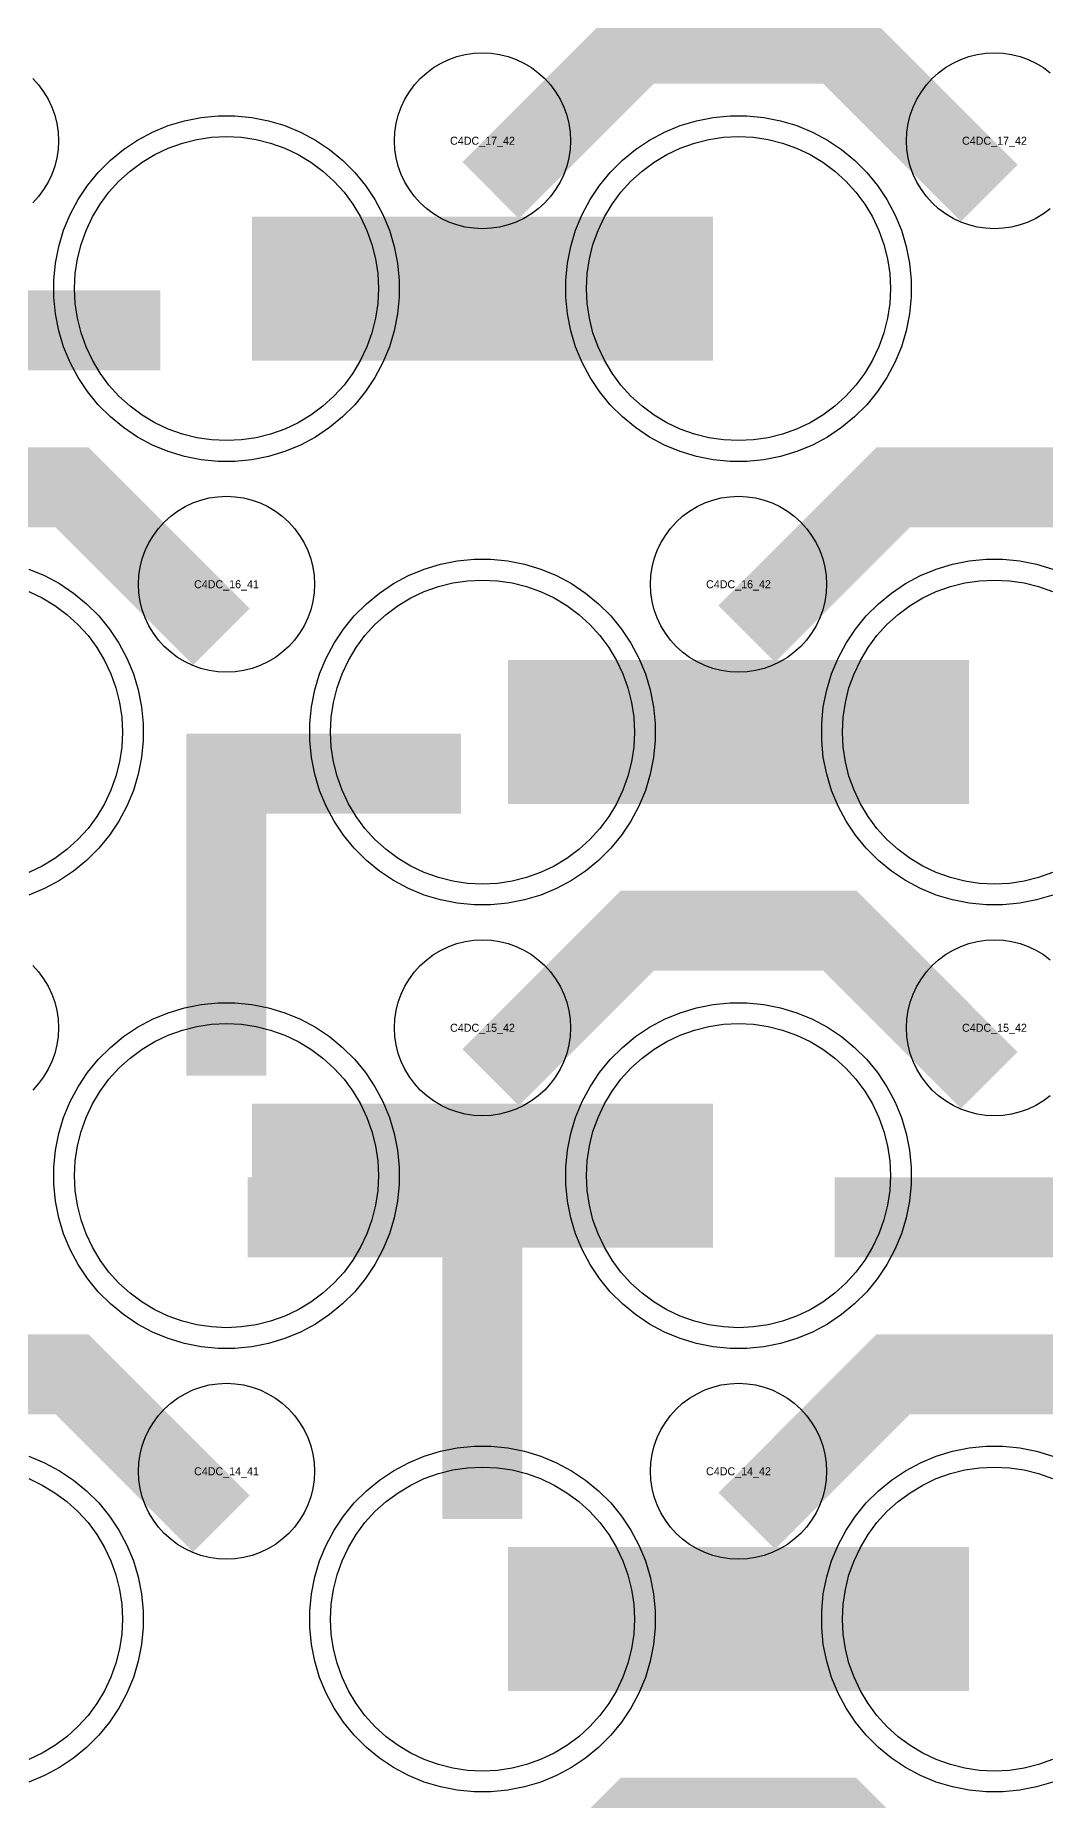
# Model space of a CAD drawing. Extents: x -11880 to 11880, y -14992 to 14992.
# Drawn here: x 1300 to 1616, y -12956 to -12405 of the extents above; entities that cross this region are included whole.
import ezdxf
from ezdxf.enums import TextEntityAlignment as Align

# ---------------------------------------------------------------- set-up
doc = ezdxf.new("R2010")
doc.units = 0
doc.header["$MEASUREMENT"] = 0
for name, color, linetype in [('GDS_775_DT_237', 138, 'CONTINUOUS'), ('RDL1_FS', 34, 'CONTINUOUS'), ('RDL_BS', 160, 'CONTINUOUS')]:
    doc.layers.add(name, color=color, linetype=linetype)

msp = doc.modelspace()

# ---------------------------------------------------------------- linework, layer by layer
at = {"layer": 'RDL1_FS'}
for points in [[(1360, -12531.484), (1355.343, -12531.255), (1350.732, -12530.571), (1346.209, -12529.439), (1341.819, -12527.867), (1337.605, -12525.875), (1333.605, -12523.477), (1329.86, -12520.699), (1326.406, -12517.569), (1323.276, -12514.115), (1320.498, -12510.37), (1318.1, -12506.37), (1316.108, -12502.156), (1314.536, -12497.766), (1313.404, -12493.243), (1312.72, -12488.632), (1312.491, -12483.975), (1312.72, -12479.318), (1313.404, -12474.707), (1314.536, -12470.184), (1316.108, -12465.794), (1318.1, -12461.58), (1320.498, -12457.58), (1323.276, -12453.835), (1326.406, -12450.381), (1329.86, -12447.251), (1333.605, -12444.473), (1337.605, -12442.075), (1341.819, -12440.083), (1346.209, -12438.511), (1350.732, -12437.379), (1355.343, -12436.695), (1360, -12436.466), (1364.657, -12436.695), (1369.268, -12437.379), (1373.791, -12438.511), (1378.181, -12440.083), (1382.395, -12442.075), (1386.395, -12444.473), (1390.14, -12447.251), (1393.594, -12450.381), (1396.724, -12453.835), (1399.502, -12457.58), (1401.9, -12461.58), (1403.892, -12465.794), (1405.464, -12470.184), (1406.596, -12474.707), (1407.28, -12479.318), (1407.509, -12483.975), (1407.28, -12488.632), (1406.596, -12493.243), (1405.464, -12497.766), (1403.892, -12502.156), (1401.9, -12506.37), (1399.502, -12510.37), (1396.724, -12514.115), (1393.594, -12517.569), (1390.14, -12520.699), (1386.395, -12523.477), (1382.395, -12525.875), (1378.181, -12527.867), (1373.791, -12529.439), (1369.268, -12530.571), (1364.657, -12531.255)], [(1520, -12531.484), (1515.343, -12531.255), (1510.732, -12530.571), (1506.209, -12529.439), (1501.819, -12527.867), (1497.605, -12525.875), (1493.605, -12523.477), (1489.86, -12520.699), (1486.406, -12517.569), (1483.276, -12514.115), (1480.498, -12510.37), (1478.1, -12506.37), (1476.108, -12502.156), (1474.536, -12497.766), (1473.404, -12493.243), (1472.72, -12488.632), (1472.491, -12483.975), (1472.72, -12479.318), (1473.404, -12474.707), (1474.536, -12470.184), (1476.108, -12465.794), (1478.1, -12461.58), (1480.498, -12457.58), (1483.276, -12453.835), (1486.406, -12450.381), (1489.86, -12447.251), (1493.605, -12444.473), (1497.605, -12442.075), (1501.819, -12440.083), (1506.209, -12438.511), (1510.732, -12437.379), (1515.343, -12436.695), (1520, -12436.466), (1524.657, -12436.695), (1529.268, -12437.379), (1533.791, -12438.511), (1538.181, -12440.083), (1542.395, -12442.075), (1546.395, -12444.473), (1550.14, -12447.251), (1553.594, -12450.381), (1556.724, -12453.835), (1559.502, -12457.58), (1561.9, -12461.58), (1563.892, -12465.794), (1565.464, -12470.184), (1566.596, -12474.707), (1567.28, -12479.318), (1567.509, -12483.975), (1567.28, -12488.632), (1566.596, -12493.243), (1565.464, -12497.766), (1563.892, -12502.156), (1561.9, -12506.37), (1559.502, -12510.37), (1556.724, -12514.115), (1553.594, -12517.569), (1550.14, -12520.699), (1546.395, -12523.477), (1542.395, -12525.875), (1538.181, -12527.867), (1533.791, -12529.439), (1529.268, -12530.571), (1524.657, -12531.255)]]:
    msp.add_lwpolyline(points, close=True, dxfattribs=at)
for points in [[(1368.002, -12483.975, 45, 45, 0), (1440.002, -12483.975, 45, 45, 0)], [(1440.002, -12483.975, 45, 45, 0), (1512.002, -12483.975, 45, 45, 0)]]:
    msp.add_lwpolyline(points, format="xyseb", dxfattribs=at)
for points in [[(1298.181, -12578.648), (1302.395, -12580.64), (1306.395, -12583.038), (1310.14, -12585.816), (1313.594, -12588.946), (1316.724, -12592.4), (1319.502, -12596.145), (1321.9, -12600.145), (1323.892, -12604.359), (1325.464, -12608.749), (1326.596, -12613.272), (1327.28, -12617.883), (1327.509, -12622.54), (1327.28, -12627.197), (1326.596, -12631.808), (1325.464, -12636.331), (1323.892, -12640.721), (1321.9, -12644.935), (1319.502, -12648.935), (1316.724, -12652.68), (1313.594, -12656.134), (1310.14, -12659.264), (1306.395, -12662.042), (1302.395, -12664.44), (1298.181, -12666.432)], [(1298.181, -12855.773), (1302.395, -12857.765), (1306.395, -12860.163), (1310.14, -12862.941), (1313.594, -12866.071), (1316.724, -12869.525), (1319.502, -12873.27), (1321.9, -12877.27), (1323.892, -12881.484), (1325.464, -12885.874), (1326.596, -12890.397), (1327.28, -12895.008), (1327.509, -12899.665), (1327.28, -12904.322), (1326.596, -12908.933), (1325.464, -12913.456), (1323.892, -12917.846), (1321.9, -12922.06), (1319.502, -12926.06), (1316.724, -12929.805), (1313.594, -12933.259), (1310.14, -12936.389), (1306.395, -12939.167), (1302.395, -12941.565), (1298.181, -12943.557)]]:
    msp.add_lwpolyline(points, dxfattribs=at)
at = {"layer": 'RDL1_FS', "color": 241, "true_color": 0xf7abae}
for points in [[(1440, -12670.049), (1435.343, -12669.82), (1430.732, -12669.136), (1426.209, -12668.004), (1421.819, -12666.432), (1417.605, -12664.44), (1413.605, -12662.042), (1409.86, -12659.264), (1406.406, -12656.134), (1403.276, -12652.68), (1400.498, -12648.935), (1398.1, -12644.935), (1396.108, -12640.721), (1394.536, -12636.331), (1393.404, -12631.808), (1392.72, -12627.197), (1392.491, -12622.54), (1392.72, -12617.883), (1393.404, -12613.272), (1394.536, -12608.749), (1396.108, -12604.359), (1398.1, -12600.145), (1400.498, -12596.145), (1403.276, -12592.4), (1406.406, -12588.946), (1409.86, -12585.816), (1413.605, -12583.038), (1417.605, -12580.64), (1421.819, -12578.648), (1426.209, -12577.076), (1430.732, -12575.944), (1435.343, -12575.26), (1440, -12575.031), (1444.657, -12575.26), (1449.268, -12575.944), (1453.791, -12577.076), (1458.181, -12578.648), (1462.395, -12580.64), (1466.395, -12583.038), (1470.14, -12585.816), (1473.594, -12588.946), (1476.724, -12592.4), (1479.502, -12596.145), (1481.9, -12600.145), (1483.892, -12604.359), (1485.464, -12608.749), (1486.596, -12613.272), (1487.28, -12617.883), (1487.509, -12622.54), (1487.28, -12627.197), (1486.596, -12631.808), (1485.464, -12636.331), (1483.892, -12640.721), (1481.9, -12644.935), (1479.502, -12648.935), (1476.724, -12652.68), (1473.594, -12656.134), (1470.14, -12659.264), (1466.395, -12662.042), (1462.395, -12664.44), (1458.181, -12666.432), (1453.791, -12668.004), (1449.268, -12669.136), (1444.657, -12669.82)], [(1360, -12808.614), (1355.343, -12808.385), (1350.732, -12807.701), (1346.209, -12806.569), (1341.819, -12804.997), (1337.605, -12803.005), (1333.605, -12800.607), (1329.86, -12797.829), (1326.406, -12794.699), (1323.276, -12791.245), (1320.498, -12787.5), (1318.1, -12783.5), (1316.108, -12779.286), (1314.536, -12774.896), (1313.404, -12770.373), (1312.72, -12765.762), (1312.491, -12761.105), (1312.72, -12756.448), (1313.404, -12751.837), (1314.536, -12747.314), (1316.108, -12742.924), (1318.1, -12738.71), (1320.498, -12734.71), (1323.276, -12730.965), (1326.406, -12727.511), (1329.86, -12724.381), (1333.605, -12721.603), (1337.605, -12719.205), (1341.819, -12717.213), (1346.209, -12715.641), (1350.732, -12714.509), (1355.343, -12713.825), (1360, -12713.596), (1364.657, -12713.825), (1369.268, -12714.509), (1373.791, -12715.641), (1378.181, -12717.213), (1382.395, -12719.205), (1386.395, -12721.603), (1390.14, -12724.381), (1393.594, -12727.511), (1396.724, -12730.965), (1399.502, -12734.71), (1401.9, -12738.71), (1403.892, -12742.924), (1405.464, -12747.314), (1406.596, -12751.837), (1407.28, -12756.448), (1407.509, -12761.105), (1407.28, -12765.762), (1406.596, -12770.373), (1405.464, -12774.896), (1403.892, -12779.286), (1401.9, -12783.5), (1399.502, -12787.5), (1396.724, -12791.245), (1393.594, -12794.699), (1390.14, -12797.829), (1386.395, -12800.607), (1382.395, -12803.005), (1378.181, -12804.997), (1373.791, -12806.569), (1369.268, -12807.701), (1364.657, -12808.385)], [(1520, -12808.614), (1515.343, -12808.385), (1510.732, -12807.701), (1506.209, -12806.569), (1501.819, -12804.997), (1497.605, -12803.005), (1493.605, -12800.607), (1489.86, -12797.829), (1486.406, -12794.699), (1483.276, -12791.245), (1480.498, -12787.5), (1478.1, -12783.5), (1476.108, -12779.286), (1474.536, -12774.896), (1473.404, -12770.373), (1472.72, -12765.762), (1472.491, -12761.105), (1472.72, -12756.448), (1473.404, -12751.837), (1474.536, -12747.314), (1476.108, -12742.924), (1478.1, -12738.71), (1480.498, -12734.71), (1483.276, -12730.965), (1486.406, -12727.511), (1489.86, -12724.381), (1493.605, -12721.603), (1497.605, -12719.205), (1501.819, -12717.213), (1506.209, -12715.641), (1510.732, -12714.509), (1515.343, -12713.825), (1520, -12713.596), (1524.657, -12713.825), (1529.268, -12714.509), (1533.791, -12715.641), (1538.181, -12717.213), (1542.395, -12719.205), (1546.395, -12721.603), (1550.14, -12724.381), (1553.594, -12727.511), (1556.724, -12730.965), (1559.502, -12734.71), (1561.9, -12738.71), (1563.892, -12742.924), (1565.464, -12747.314), (1566.596, -12751.837), (1567.28, -12756.448), (1567.509, -12761.105), (1567.28, -12765.762), (1566.596, -12770.373), (1565.464, -12774.896), (1563.892, -12779.286), (1561.9, -12783.5), (1559.502, -12787.5), (1556.724, -12791.245), (1553.594, -12794.699), (1550.14, -12797.829), (1546.395, -12800.607), (1542.395, -12803.005), (1538.181, -12804.997), (1533.791, -12806.569), (1529.268, -12807.701), (1524.657, -12808.385)], [(1440, -12947.174), (1435.343, -12946.945), (1430.732, -12946.261), (1426.209, -12945.129), (1421.819, -12943.557), (1417.605, -12941.565), (1413.605, -12939.167), (1409.86, -12936.389), (1406.406, -12933.259), (1403.276, -12929.805), (1400.498, -12926.06), (1398.1, -12922.06), (1396.108, -12917.846), (1394.536, -12913.456), (1393.404, -12908.933), (1392.72, -12904.322), (1392.491, -12899.665), (1392.72, -12895.008), (1393.404, -12890.397), (1394.536, -12885.874), (1396.108, -12881.484), (1398.1, -12877.27), (1400.498, -12873.27), (1403.276, -12869.525), (1406.406, -12866.071), (1409.86, -12862.941), (1413.605, -12860.163), (1417.605, -12857.765), (1421.819, -12855.773), (1426.209, -12854.201), (1430.732, -12853.069), (1435.343, -12852.385), (1440, -12852.156), (1444.657, -12852.385), (1449.268, -12853.069), (1453.791, -12854.201), (1458.181, -12855.773), (1462.395, -12857.765), (1466.395, -12860.163), (1470.14, -12862.941), (1473.594, -12866.071), (1476.724, -12869.525), (1479.502, -12873.27), (1481.9, -12877.27), (1483.892, -12881.484), (1485.464, -12885.874), (1486.596, -12890.397), (1487.28, -12895.008), (1487.509, -12899.665), (1487.28, -12904.322), (1486.596, -12908.933), (1485.464, -12913.456), (1483.892, -12917.846), (1481.9, -12922.06), (1479.502, -12926.06), (1476.724, -12929.805), (1473.594, -12933.259), (1470.14, -12936.389), (1466.395, -12939.167), (1462.395, -12941.565), (1458.181, -12943.557), (1453.791, -12945.129), (1449.268, -12946.261), (1444.657, -12946.945)]]:
    msp.add_lwpolyline(points, close=True, dxfattribs=at)
for points in [[(1618.181, -12666.432), (1613.791, -12668.004), (1609.268, -12669.136), (1604.657, -12669.82), (1600, -12670.049), (1595.343, -12669.82), (1590.732, -12669.136), (1586.209, -12668.004), (1581.819, -12666.432), (1577.605, -12664.44), (1573.605, -12662.042), (1569.86, -12659.264), (1566.406, -12656.134), (1563.276, -12652.68), (1560.498, -12648.935), (1558.1, -12644.935), (1556.108, -12640.721), (1554.536, -12636.331), (1553.404, -12631.808), (1552.72, -12627.197), (1552.491, -12622.54), (1552.72, -12617.883), (1553.404, -12613.272), (1554.536, -12608.749), (1556.108, -12604.359), (1558.1, -12600.145), (1560.498, -12596.145), (1563.276, -12592.4), (1566.406, -12588.946), (1569.86, -12585.816), (1573.605, -12583.038), (1577.605, -12580.64), (1581.819, -12578.648), (1586.209, -12577.076), (1590.732, -12575.944), (1595.343, -12575.26), (1600, -12575.031), (1604.657, -12575.26), (1609.268, -12575.944), (1613.791, -12577.076), (1618.181, -12578.648)], [(1618.181, -12943.557), (1613.791, -12945.129), (1609.268, -12946.261), (1604.657, -12946.945), (1600, -12947.174), (1595.343, -12946.945), (1590.732, -12946.261), (1586.209, -12945.129), (1581.819, -12943.557), (1577.605, -12941.565), (1573.605, -12939.167), (1569.86, -12936.389), (1566.406, -12933.259), (1563.276, -12929.805), (1560.498, -12926.06), (1558.1, -12922.06), (1556.108, -12917.846), (1554.536, -12913.456), (1553.404, -12908.933), (1552.72, -12904.322), (1552.491, -12899.665), (1552.72, -12895.008), (1553.404, -12890.397), (1554.536, -12885.874), (1556.108, -12881.484), (1558.1, -12877.27), (1560.498, -12873.27), (1563.276, -12869.525), (1566.406, -12866.071), (1569.86, -12862.941), (1573.605, -12860.163), (1577.605, -12857.765), (1581.819, -12855.773), (1586.209, -12854.201), (1590.732, -12853.069), (1595.343, -12852.385), (1600, -12852.156), (1604.657, -12852.385), (1609.268, -12853.069), (1613.791, -12854.201), (1618.181, -12855.773)]]:
    msp.add_lwpolyline(points, dxfattribs=at)
for points in [[(1448.002, -12622.54, 45, 45, 0), (1520.002, -12622.54, 45, 45, 0)], [(1520.002, -12622.54, 45, 45, 0), (1592.002, -12622.54, 45, 45, 0)], [(1368.002, -12761.105, 45, 45, 0), (1440.002, -12761.105, 45, 45, 0)], [(1440.002, -12761.105, 45, 45, 0), (1512.002, -12761.105, 45, 45, 0)], [(1448.002, -12899.665, 45, 45, 0), (1520.002, -12899.665, 45, 45, 0)], [(1520.002, -12899.665, 45, 45, 0), (1592.002, -12899.665, 45, 45, 0)]]:
    msp.add_lwpolyline(points, format="xyseb", dxfattribs=at)
at = {"layer": 'RDL_BS'}
for points in [[(1442.562, -12453.289, 25, 25, 0), (1488.377, -12407.474, 25, 25, 0), (1521.93, -12407.474, 25, 25, 0)], [(1598.401, -12454.188, 25, 25, 0), (1551.687, -12407.474, 25, 25, 0), (1521.929, -12407.474, 25, 25, 0)], [(1230.016, -12496.988, 25, 25, 0), (1339.281, -12496.988, 25, 25, 0)], [(1358.401, -12592.753, 25, 25, 0), (1311.687, -12546.039, 25, 25, 0), (1281.929, -12546.039, 25, 25, 0)], [(1522.562, -12591.854, 25, 25, 0), (1568.377, -12546.039, 25, 25, 0), (1601.93, -12546.039, 25, 25, 0)], [(1678.401, -12592.753, 25, 25, 0), (1631.687, -12546.039, 25, 25, 0), (1601.929, -12546.039, 25, 25, 0)], [(1360, -12653.522, 25, 25, 0), (1360, -12699.142, 25, 25, 0)], [(1442.562, -12730.419, 25, 25, 0), (1488.377, -12684.604, 25, 25, 0), (1521.93, -12684.604, 25, 25, 0)], [(1598.401, -12731.318, 25, 25, 0), (1551.687, -12684.604, 25, 25, 0), (1521.929, -12684.604, 25, 25, 0)], [(1440, -12792.087, 25, 25, 0), (1440, -12837.707, 25, 25, 0)], [(1358.401, -12869.878, 25, 25, 0), (1311.687, -12823.164, 25, 25, 0), (1281.929, -12823.164, 25, 25, 0)], [(1522.562, -12868.979, 25, 25, 0), (1568.377, -12823.164, 25, 25, 0), (1601.93, -12823.164, 25, 25, 0)], [(1678.401, -12869.878, 25, 25, 0), (1631.687, -12823.164, 25, 25, 0), (1601.929, -12823.164, 25, 25, 0)], [(1442.562, -13007.544, 25, 25, 0), (1488.377, -12961.729, 25, 25, 0), (1521.93, -12961.729, 25, 25, 0)], [(1598.401, -13008.443, 25, 25, 0), (1551.687, -12961.729, 25, 25, 0), (1521.929, -12961.729, 25, 25, 0)]]:
    msp.add_lwpolyline(points, format="xyseb", dxfattribs=at)
for points in [[(1440, -12465.281), (1437.307, -12465.149), (1434.635, -12464.753), (1432.016, -12464.096), (1429.481, -12463.189), (1427.044, -12462.037), (1424.72, -12460.644), (1422.557, -12459.041), (1420.558, -12457.229), (1418.746, -12455.23), (1417.143, -12453.067), (1415.75, -12450.743), (1414.598, -12448.306), (1413.691, -12445.771), (1413.034, -12443.152), (1412.638, -12440.48), (1412.506, -12437.787), (1412.638, -12435.094), (1413.034, -12432.422), (1413.691, -12429.803), (1414.598, -12427.268), (1415.75, -12424.831), (1417.143, -12422.507), (1418.746, -12420.344), (1420.558, -12418.345), (1422.557, -12416.533), (1424.72, -12414.93), (1427.044, -12413.537), (1429.481, -12412.385), (1432.016, -12411.478), (1434.635, -12410.821), (1437.307, -12410.425), (1440, -12410.293), (1442.693, -12410.425), (1445.365, -12410.821), (1447.984, -12411.478), (1450.519, -12412.385), (1452.956, -12413.537), (1455.28, -12414.93), (1457.443, -12416.533), (1459.442, -12418.345), (1461.254, -12420.344), (1462.857, -12422.507), (1464.25, -12424.831), (1465.402, -12427.268), (1466.309, -12429.803), (1466.966, -12432.422), (1467.362, -12435.094), (1467.494, -12437.787), (1467.362, -12440.48), (1466.966, -12443.152), (1466.309, -12445.771), (1465.402, -12448.306), (1464.25, -12450.743), (1462.857, -12453.067), (1461.254, -12455.23), (1459.442, -12457.229), (1457.443, -12459.041), (1455.28, -12460.644), (1452.956, -12462.037), (1450.519, -12463.189), (1447.984, -12464.096), (1445.365, -12464.753), (1442.693, -12465.149)], [(1357.356, -12537.975), (1352.062, -12537.458), (1346.835, -12536.412), (1341.795, -12534.881), (1336.885, -12532.85), (1332.223, -12530.358), (1327.809, -12527.411), (1323.708, -12524.049), (1319.926, -12520.267), (1316.564, -12516.166), (1313.617, -12511.752), (1311.125, -12507.09), (1309.094, -12502.18), (1307.563, -12497.14), (1306.517, -12491.913), (1306, -12486.619), (1306, -12481.331), (1306.517, -12476.037), (1307.563, -12470.81), (1309.094, -12465.77), (1311.125, -12460.86), (1313.617, -12456.198), (1316.564, -12451.784), (1319.926, -12447.683), (1323.708, -12443.901), (1327.809, -12440.539), (1332.223, -12437.592), (1336.885, -12435.1), (1341.795, -12433.069), (1346.835, -12431.538), (1352.062, -12430.492), (1357.356, -12429.975), (1362.644, -12429.975), (1367.938, -12430.492), (1373.165, -12431.538), (1378.205, -12433.069), (1383.115, -12435.1), (1387.777, -12437.592), (1392.191, -12440.539), (1396.292, -12443.901), (1400.074, -12447.683), (1403.436, -12451.784), (1406.383, -12456.198), (1408.875, -12460.86), (1410.906, -12465.77), (1412.437, -12470.81), (1413.483, -12476.037), (1414, -12481.331), (1414, -12486.619), (1413.483, -12491.913), (1412.437, -12497.14), (1410.906, -12502.18), (1408.875, -12507.09), (1406.383, -12511.752), (1403.436, -12516.166), (1400.074, -12520.267), (1396.292, -12524.049), (1392.191, -12527.411), (1387.777, -12530.358), (1383.115, -12532.85), (1378.205, -12534.881), (1373.165, -12536.412), (1367.938, -12537.458), (1362.644, -12537.975)], [(1517.356, -12537.975), (1512.062, -12537.458), (1506.835, -12536.412), (1501.795, -12534.881), (1496.885, -12532.85), (1492.223, -12530.358), (1487.809, -12527.411), (1483.708, -12524.049), (1479.926, -12520.267), (1476.564, -12516.166), (1473.617, -12511.752), (1471.125, -12507.09), (1469.094, -12502.18), (1467.563, -12497.14), (1466.517, -12491.913), (1466, -12486.619), (1466, -12481.331), (1466.517, -12476.037), (1467.563, -12470.81), (1469.094, -12465.77), (1471.125, -12460.86), (1473.617, -12456.198), (1476.564, -12451.784), (1479.926, -12447.683), (1483.708, -12443.901), (1487.809, -12440.539), (1492.223, -12437.592), (1496.885, -12435.1), (1501.795, -12433.069), (1506.835, -12431.538), (1512.062, -12430.492), (1517.356, -12429.975), (1522.644, -12429.975), (1527.938, -12430.492), (1533.165, -12431.538), (1538.205, -12433.069), (1543.115, -12435.1), (1547.777, -12437.592), (1552.191, -12440.539), (1556.292, -12443.901), (1560.074, -12447.683), (1563.436, -12451.784), (1566.383, -12456.198), (1568.875, -12460.86), (1570.906, -12465.77), (1572.437, -12470.81), (1573.483, -12476.037), (1574, -12481.331), (1574, -12486.619), (1573.483, -12491.913), (1572.437, -12497.14), (1570.906, -12502.18), (1568.875, -12507.09), (1566.383, -12511.752), (1563.436, -12516.166), (1560.074, -12520.267), (1556.292, -12524.049), (1552.191, -12527.411), (1547.777, -12530.358), (1543.115, -12532.85), (1538.205, -12534.881), (1533.165, -12536.412), (1527.938, -12537.458), (1522.644, -12537.975)], [(1360, -12603.846), (1357.307, -12603.714), (1354.635, -12603.318), (1352.016, -12602.661), (1349.481, -12601.754), (1347.044, -12600.602), (1344.72, -12599.209), (1342.557, -12597.606), (1340.558, -12595.794), (1338.746, -12593.795), (1337.143, -12591.632), (1335.75, -12589.308), (1334.598, -12586.871), (1333.691, -12584.336), (1333.034, -12581.717), (1332.638, -12579.045), (1332.506, -12576.352), (1332.638, -12573.659), (1333.034, -12570.987), (1333.691, -12568.368), (1334.598, -12565.833), (1335.75, -12563.396), (1337.143, -12561.072), (1338.746, -12558.909), (1340.558, -12556.91), (1342.557, -12555.098), (1344.72, -12553.495), (1347.044, -12552.102), (1349.481, -12550.95), (1352.016, -12550.043), (1354.635, -12549.386), (1357.307, -12548.99), (1360, -12548.858), (1362.693, -12548.99), (1365.365, -12549.386), (1367.984, -12550.043), (1370.519, -12550.95), (1372.956, -12552.102), (1375.28, -12553.495), (1377.443, -12555.098), (1379.442, -12556.91), (1381.254, -12558.909), (1382.857, -12561.072), (1384.25, -12563.396), (1385.402, -12565.833), (1386.309, -12568.368), (1386.966, -12570.987), (1387.362, -12573.659), (1387.494, -12576.352), (1387.362, -12579.045), (1386.966, -12581.717), (1386.309, -12584.336), (1385.402, -12586.871), (1384.25, -12589.308), (1382.857, -12591.632), (1381.254, -12593.795), (1379.442, -12595.794), (1377.443, -12597.606), (1375.28, -12599.209), (1372.956, -12600.602), (1370.519, -12601.754), (1367.984, -12602.661), (1365.365, -12603.318), (1362.693, -12603.714)], [(1520, -12603.846), (1517.307, -12603.714), (1514.635, -12603.318), (1512.016, -12602.661), (1509.481, -12601.754), (1507.044, -12600.602), (1504.72, -12599.209), (1502.557, -12597.606), (1500.558, -12595.794), (1498.746, -12593.795), (1497.143, -12591.632), (1495.75, -12589.308), (1494.598, -12586.871), (1493.691, -12584.336), (1493.034, -12581.717), (1492.638, -12579.045), (1492.506, -12576.352), (1492.638, -12573.659), (1493.034, -12570.987), (1493.691, -12568.368), (1494.598, -12565.833), (1495.75, -12563.396), (1497.143, -12561.072), (1498.746, -12558.909), (1500.558, -12556.91), (1502.557, -12555.098), (1504.72, -12553.495), (1507.044, -12552.102), (1509.481, -12550.95), (1512.016, -12550.043), (1514.635, -12549.386), (1517.307, -12548.99), (1520, -12548.858), (1522.693, -12548.99), (1525.365, -12549.386), (1527.984, -12550.043), (1530.519, -12550.95), (1532.956, -12552.102), (1535.28, -12553.495), (1537.443, -12555.098), (1539.442, -12556.91), (1541.254, -12558.909), (1542.857, -12561.072), (1544.25, -12563.396), (1545.402, -12565.833), (1546.309, -12568.368), (1546.966, -12570.987), (1547.362, -12573.659), (1547.494, -12576.352), (1547.362, -12579.045), (1546.966, -12581.717), (1546.309, -12584.336), (1545.402, -12586.871), (1544.25, -12589.308), (1542.857, -12591.632), (1541.254, -12593.795), (1539.442, -12595.794), (1537.443, -12597.606), (1535.28, -12599.209), (1532.956, -12600.602), (1530.519, -12601.754), (1527.984, -12602.661), (1525.365, -12603.318), (1522.693, -12603.714)], [(1440, -12742.411), (1437.307, -12742.279), (1434.635, -12741.883), (1432.016, -12741.226), (1429.481, -12740.319), (1427.044, -12739.167), (1424.72, -12737.774), (1422.557, -12736.171), (1420.558, -12734.359), (1418.746, -12732.36), (1417.143, -12730.197), (1415.75, -12727.873), (1414.598, -12725.436), (1413.691, -12722.901), (1413.034, -12720.282), (1412.638, -12717.61), (1412.506, -12714.917), (1412.638, -12712.224), (1413.034, -12709.552), (1413.691, -12706.933), (1414.598, -12704.398), (1415.75, -12701.961), (1417.143, -12699.637), (1418.746, -12697.474), (1420.558, -12695.475), (1422.557, -12693.663), (1424.72, -12692.06), (1427.044, -12690.667), (1429.481, -12689.515), (1432.016, -12688.608), (1434.635, -12687.951), (1437.307, -12687.555), (1440, -12687.423), (1442.693, -12687.555), (1445.365, -12687.951), (1447.984, -12688.608), (1450.519, -12689.515), (1452.956, -12690.667), (1455.28, -12692.06), (1457.443, -12693.663), (1459.442, -12695.475), (1461.254, -12697.474), (1462.857, -12699.637), (1464.25, -12701.961), (1465.402, -12704.398), (1466.309, -12706.933), (1466.966, -12709.552), (1467.362, -12712.224), (1467.494, -12714.917), (1467.362, -12717.61), (1466.966, -12720.282), (1466.309, -12722.901), (1465.402, -12725.436), (1464.25, -12727.873), (1462.857, -12730.197), (1461.254, -12732.36), (1459.442, -12734.359), (1457.443, -12736.171), (1455.28, -12737.774), (1452.956, -12739.167), (1450.519, -12740.319), (1447.984, -12741.226), (1445.365, -12741.883), (1442.693, -12742.279)], [(1360, -12880.971), (1357.307, -12880.839), (1354.635, -12880.443), (1352.016, -12879.786), (1349.481, -12878.879), (1347.044, -12877.727), (1344.72, -12876.334), (1342.557, -12874.731), (1340.558, -12872.919), (1338.746, -12870.92), (1337.143, -12868.757), (1335.75, -12866.433), (1334.598, -12863.996), (1333.691, -12861.461), (1333.034, -12858.842), (1332.638, -12856.17), (1332.506, -12853.477), (1332.638, -12850.784), (1333.034, -12848.112), (1333.691, -12845.493), (1334.598, -12842.958), (1335.75, -12840.521), (1337.143, -12838.197), (1338.746, -12836.034), (1340.558, -12834.035), (1342.557, -12832.223), (1344.72, -12830.62), (1347.044, -12829.227), (1349.481, -12828.075), (1352.016, -12827.168), (1354.635, -12826.511), (1357.307, -12826.115), (1360, -12825.983), (1362.693, -12826.115), (1365.365, -12826.511), (1367.984, -12827.168), (1370.519, -12828.075), (1372.956, -12829.227), (1375.28, -12830.62), (1377.443, -12832.223), (1379.442, -12834.035), (1381.254, -12836.034), (1382.857, -12838.197), (1384.25, -12840.521), (1385.402, -12842.958), (1386.309, -12845.493), (1386.966, -12848.112), (1387.362, -12850.784), (1387.494, -12853.477), (1387.362, -12856.17), (1386.966, -12858.842), (1386.309, -12861.461), (1385.402, -12863.996), (1384.25, -12866.433), (1382.857, -12868.757), (1381.254, -12870.92), (1379.442, -12872.919), (1377.443, -12874.731), (1375.28, -12876.334), (1372.956, -12877.727), (1370.519, -12878.879), (1367.984, -12879.786), (1365.365, -12880.443), (1362.693, -12880.839)], [(1520, -12880.971), (1517.307, -12880.839), (1514.635, -12880.443), (1512.016, -12879.786), (1509.481, -12878.879), (1507.044, -12877.727), (1504.72, -12876.334), (1502.557, -12874.731), (1500.558, -12872.919), (1498.746, -12870.92), (1497.143, -12868.757), (1495.75, -12866.433), (1494.598, -12863.996), (1493.691, -12861.461), (1493.034, -12858.842), (1492.638, -12856.17), (1492.506, -12853.477), (1492.638, -12850.784), (1493.034, -12848.112), (1493.691, -12845.493), (1494.598, -12842.958), (1495.75, -12840.521), (1497.143, -12838.197), (1498.746, -12836.034), (1500.558, -12834.035), (1502.557, -12832.223), (1504.72, -12830.62), (1507.044, -12829.227), (1509.481, -12828.075), (1512.016, -12827.168), (1514.635, -12826.511), (1517.307, -12826.115), (1520, -12825.983), (1522.693, -12826.115), (1525.365, -12826.511), (1527.984, -12827.168), (1530.519, -12828.075), (1532.956, -12829.227), (1535.28, -12830.62), (1537.443, -12832.223), (1539.442, -12834.035), (1541.254, -12836.034), (1542.857, -12838.197), (1544.25, -12840.521), (1545.402, -12842.958), (1546.309, -12845.493), (1546.966, -12848.112), (1547.362, -12850.784), (1547.494, -12853.477), (1547.362, -12856.17), (1546.966, -12858.842), (1546.309, -12861.461), (1545.402, -12863.996), (1544.25, -12866.433), (1542.857, -12868.757), (1541.254, -12870.92), (1539.442, -12872.919), (1537.443, -12874.731), (1535.28, -12876.334), (1532.956, -12877.727), (1530.519, -12878.879), (1527.984, -12879.786), (1525.365, -12880.443), (1522.693, -12880.839)]]:
    msp.add_lwpolyline(points, close=True, dxfattribs=at)
for points in [[(1617.443, -12459.041), (1615.28, -12460.644), (1612.956, -12462.037), (1610.519, -12463.189), (1607.984, -12464.096), (1605.365, -12464.753), (1602.693, -12465.149), (1600, -12465.281), (1597.307, -12465.149), (1594.635, -12464.753), (1592.016, -12464.096), (1589.481, -12463.189), (1587.044, -12462.037), (1584.72, -12460.644), (1582.557, -12459.041), (1580.558, -12457.229), (1578.746, -12455.23), (1577.143, -12453.067), (1575.75, -12450.743), (1574.598, -12448.306), (1573.691, -12445.771), (1573.034, -12443.152), (1572.638, -12440.48), (1572.506, -12437.787), (1572.638, -12435.094), (1573.034, -12432.422), (1573.691, -12429.803), (1574.598, -12427.268), (1575.75, -12424.831), (1577.143, -12422.507), (1578.746, -12420.344), (1580.558, -12418.345), (1582.557, -12416.533), (1584.72, -12414.93), (1587.044, -12413.537), (1589.481, -12412.385), (1592.016, -12411.478), (1594.635, -12410.821), (1597.307, -12410.425), (1600, -12410.293), (1602.693, -12410.425), (1605.365, -12410.821), (1607.984, -12411.478), (1610.519, -12412.385), (1612.956, -12413.537), (1615.28, -12414.93), (1617.443, -12416.533)], [(1299.442, -12418.345), (1301.254, -12420.344), (1302.857, -12422.507), (1304.25, -12424.831), (1305.402, -12427.268), (1306.309, -12429.803), (1306.966, -12432.422), (1307.362, -12435.094), (1307.494, -12437.787), (1307.362, -12440.48), (1306.966, -12443.152), (1306.309, -12445.771), (1305.402, -12448.306), (1304.25, -12450.743), (1302.857, -12453.067), (1301.254, -12455.23), (1299.442, -12457.229)], [(1298.205, -12571.634), (1303.115, -12573.665), (1307.777, -12576.157), (1312.191, -12579.104), (1316.292, -12582.466), (1320.074, -12586.248), (1323.436, -12590.349), (1326.383, -12594.763), (1328.875, -12599.425), (1330.906, -12604.335), (1332.437, -12609.375), (1333.483, -12614.602), (1334, -12619.896), (1334, -12625.184), (1333.483, -12630.478), (1332.437, -12635.705), (1330.906, -12640.745), (1328.875, -12645.655), (1326.383, -12650.317), (1323.436, -12654.731), (1320.074, -12658.832), (1316.292, -12662.614), (1312.191, -12665.976), (1307.777, -12668.923), (1303.115, -12671.415), (1298.205, -12673.446)], [(1617.443, -12736.171), (1615.28, -12737.774), (1612.956, -12739.167), (1610.519, -12740.319), (1607.984, -12741.226), (1605.365, -12741.883), (1602.693, -12742.279), (1600, -12742.411), (1597.307, -12742.279), (1594.635, -12741.883), (1592.016, -12741.226), (1589.481, -12740.319), (1587.044, -12739.167), (1584.72, -12737.774), (1582.557, -12736.171), (1580.558, -12734.359), (1578.746, -12732.36), (1577.143, -12730.197), (1575.75, -12727.873), (1574.598, -12725.436), (1573.691, -12722.901), (1573.034, -12720.282), (1572.638, -12717.61), (1572.506, -12714.917), (1572.638, -12712.224), (1573.034, -12709.552), (1573.691, -12706.933), (1574.598, -12704.398), (1575.75, -12701.961), (1577.143, -12699.637), (1578.746, -12697.474), (1580.558, -12695.475), (1582.557, -12693.663), (1584.72, -12692.06), (1587.044, -12690.667), (1589.481, -12689.515), (1592.016, -12688.608), (1594.635, -12687.951), (1597.307, -12687.555), (1600, -12687.423), (1602.693, -12687.555), (1605.365, -12687.951), (1607.984, -12688.608), (1610.519, -12689.515), (1612.956, -12690.667), (1615.28, -12692.06), (1617.443, -12693.663)], [(1299.442, -12695.475), (1301.254, -12697.474), (1302.857, -12699.637), (1304.25, -12701.961), (1305.402, -12704.398), (1306.309, -12706.933), (1306.966, -12709.552), (1307.362, -12712.224), (1307.494, -12714.917), (1307.362, -12717.61), (1306.966, -12720.282), (1306.309, -12722.901), (1305.402, -12725.436), (1304.25, -12727.873), (1302.857, -12730.197), (1301.254, -12732.36), (1299.442, -12734.359)], [(1298.205, -12848.759), (1303.115, -12850.79), (1307.777, -12853.282), (1312.191, -12856.229), (1316.292, -12859.591), (1320.074, -12863.373), (1323.436, -12867.474), (1326.383, -12871.888), (1328.875, -12876.55), (1330.906, -12881.46), (1332.437, -12886.5), (1333.483, -12891.727), (1334, -12897.021), (1334, -12902.309), (1333.483, -12907.603), (1332.437, -12912.83), (1330.906, -12917.87), (1328.875, -12922.78), (1326.383, -12927.442), (1323.436, -12931.856), (1320.074, -12935.957), (1316.292, -12939.739), (1312.191, -12943.101), (1307.777, -12946.048), (1303.115, -12948.54), (1298.205, -12950.571)]]:
    msp.add_lwpolyline(points, dxfattribs=at)
at = {"layer": 'RDL_BS', "color": 241, "true_color": 0xf7abae}
for points in [[(1437.356, -12676.54), (1432.062, -12676.023), (1426.835, -12674.977), (1421.795, -12673.446), (1416.885, -12671.415), (1412.223, -12668.923), (1407.809, -12665.976), (1403.708, -12662.614), (1399.926, -12658.832), (1396.564, -12654.731), (1393.617, -12650.317), (1391.125, -12645.655), (1389.094, -12640.745), (1387.563, -12635.705), (1386.517, -12630.478), (1386, -12625.184), (1386, -12619.896), (1386.517, -12614.602), (1387.563, -12609.375), (1389.094, -12604.335), (1391.125, -12599.425), (1393.617, -12594.763), (1396.564, -12590.349), (1399.926, -12586.248), (1403.708, -12582.466), (1407.809, -12579.104), (1412.223, -12576.157), (1416.885, -12573.665), (1421.795, -12571.634), (1426.835, -12570.103), (1432.062, -12569.057), (1437.356, -12568.54), (1442.644, -12568.54), (1447.938, -12569.057), (1453.165, -12570.103), (1458.205, -12571.634), (1463.115, -12573.665), (1467.777, -12576.157), (1472.191, -12579.104), (1476.292, -12582.466), (1480.074, -12586.248), (1483.436, -12590.349), (1486.383, -12594.763), (1488.875, -12599.425), (1490.906, -12604.335), (1492.437, -12609.375), (1493.483, -12614.602), (1494, -12619.896), (1494, -12625.184), (1493.483, -12630.478), (1492.437, -12635.705), (1490.906, -12640.745), (1488.875, -12645.655), (1486.383, -12650.317), (1483.436, -12654.731), (1480.074, -12658.832), (1476.292, -12662.614), (1472.191, -12665.976), (1467.777, -12668.923), (1463.115, -12671.415), (1458.205, -12673.446), (1453.165, -12674.977), (1447.938, -12676.023), (1442.644, -12676.54)], [(1357.356, -12815.105), (1352.062, -12814.588), (1346.835, -12813.542), (1341.795, -12812.011), (1336.885, -12809.98), (1332.223, -12807.488), (1327.809, -12804.541), (1323.708, -12801.179), (1319.926, -12797.397), (1316.564, -12793.296), (1313.617, -12788.882), (1311.125, -12784.22), (1309.094, -12779.31), (1307.563, -12774.27), (1306.517, -12769.043), (1306, -12763.749), (1306, -12758.461), (1306.517, -12753.167), (1307.563, -12747.94), (1309.094, -12742.9), (1311.125, -12737.99), (1313.617, -12733.328), (1316.564, -12728.914), (1319.926, -12724.813), (1323.708, -12721.031), (1327.809, -12717.669), (1332.223, -12714.722), (1336.885, -12712.23), (1341.795, -12710.199), (1346.835, -12708.668), (1352.062, -12707.622), (1357.356, -12707.105), (1362.644, -12707.105), (1367.938, -12707.622), (1373.165, -12708.668), (1378.205, -12710.199), (1383.115, -12712.23), (1387.777, -12714.722), (1392.191, -12717.669), (1396.292, -12721.031), (1400.074, -12724.813), (1403.436, -12728.914), (1406.383, -12733.328), (1408.875, -12737.99), (1410.906, -12742.9), (1412.437, -12747.94), (1413.483, -12753.167), (1414, -12758.461), (1414, -12763.749), (1413.483, -12769.043), (1412.437, -12774.27), (1410.906, -12779.31), (1408.875, -12784.22), (1406.383, -12788.882), (1403.436, -12793.296), (1400.074, -12797.397), (1396.292, -12801.179), (1392.191, -12804.541), (1387.777, -12807.488), (1383.115, -12809.98), (1378.205, -12812.011), (1373.165, -12813.542), (1367.938, -12814.588), (1362.644, -12815.105)], [(1517.356, -12815.105), (1512.062, -12814.588), (1506.835, -12813.542), (1501.795, -12812.011), (1496.885, -12809.98), (1492.223, -12807.488), (1487.809, -12804.541), (1483.708, -12801.179), (1479.926, -12797.397), (1476.564, -12793.296), (1473.617, -12788.882), (1471.125, -12784.22), (1469.094, -12779.31), (1467.563, -12774.27), (1466.517, -12769.043), (1466, -12763.749), (1466, -12758.461), (1466.517, -12753.167), (1467.563, -12747.94), (1469.094, -12742.9), (1471.125, -12737.99), (1473.617, -12733.328), (1476.564, -12728.914), (1479.926, -12724.813), (1483.708, -12721.031), (1487.809, -12717.669), (1492.223, -12714.722), (1496.885, -12712.23), (1501.795, -12710.199), (1506.835, -12708.668), (1512.062, -12707.622), (1517.356, -12707.105), (1522.644, -12707.105), (1527.938, -12707.622), (1533.165, -12708.668), (1538.205, -12710.199), (1543.115, -12712.23), (1547.777, -12714.722), (1552.191, -12717.669), (1556.292, -12721.031), (1560.074, -12724.813), (1563.436, -12728.914), (1566.383, -12733.328), (1568.875, -12737.99), (1570.906, -12742.9), (1572.437, -12747.94), (1573.483, -12753.167), (1574, -12758.461), (1574, -12763.749), (1573.483, -12769.043), (1572.437, -12774.27), (1570.906, -12779.31), (1568.875, -12784.22), (1566.383, -12788.882), (1563.436, -12793.296), (1560.074, -12797.397), (1556.292, -12801.179), (1552.191, -12804.541), (1547.777, -12807.488), (1543.115, -12809.98), (1538.205, -12812.011), (1533.165, -12813.542), (1527.938, -12814.588), (1522.644, -12815.105)], [(1437.356, -12953.665), (1432.062, -12953.148), (1426.835, -12952.102), (1421.795, -12950.571), (1416.885, -12948.54), (1412.223, -12946.048), (1407.809, -12943.101), (1403.708, -12939.739), (1399.926, -12935.957), (1396.564, -12931.856), (1393.617, -12927.442), (1391.125, -12922.78), (1389.094, -12917.87), (1387.563, -12912.83), (1386.517, -12907.603), (1386, -12902.309), (1386, -12897.021), (1386.517, -12891.727), (1387.563, -12886.5), (1389.094, -12881.46), (1391.125, -12876.55), (1393.617, -12871.888), (1396.564, -12867.474), (1399.926, -12863.373), (1403.708, -12859.591), (1407.809, -12856.229), (1412.223, -12853.282), (1416.885, -12850.79), (1421.795, -12848.759), (1426.835, -12847.228), (1432.062, -12846.182), (1437.356, -12845.665), (1442.644, -12845.665), (1447.938, -12846.182), (1453.165, -12847.228), (1458.205, -12848.759), (1463.115, -12850.79), (1467.777, -12853.282), (1472.191, -12856.229), (1476.292, -12859.591), (1480.074, -12863.373), (1483.436, -12867.474), (1486.383, -12871.888), (1488.875, -12876.55), (1490.906, -12881.46), (1492.437, -12886.5), (1493.483, -12891.727), (1494, -12897.021), (1494, -12902.309), (1493.483, -12907.603), (1492.437, -12912.83), (1490.906, -12917.87), (1488.875, -12922.78), (1486.383, -12927.442), (1483.436, -12931.856), (1480.074, -12935.957), (1476.292, -12939.739), (1472.191, -12943.101), (1467.777, -12946.048), (1463.115, -12948.54), (1458.205, -12950.571), (1453.165, -12952.102), (1447.938, -12953.148), (1442.644, -12953.665)]]:
    msp.add_lwpolyline(points, close=True, dxfattribs=at)
for points in [[(1618.205, -12673.446), (1613.165, -12674.977), (1607.938, -12676.023), (1602.644, -12676.54), (1597.356, -12676.54), (1592.062, -12676.023), (1586.835, -12674.977), (1581.795, -12673.446), (1576.885, -12671.415), (1572.223, -12668.923), (1567.809, -12665.976), (1563.708, -12662.614), (1559.926, -12658.832), (1556.564, -12654.731), (1553.617, -12650.317), (1551.125, -12645.655), (1549.094, -12640.745), (1547.563, -12635.705), (1546.517, -12630.478), (1546, -12625.184), (1546, -12619.896), (1546.517, -12614.602), (1547.563, -12609.375), (1549.094, -12604.335), (1551.125, -12599.425), (1553.617, -12594.763), (1556.564, -12590.349), (1559.926, -12586.248), (1563.708, -12582.466), (1567.809, -12579.104), (1572.223, -12576.157), (1576.885, -12573.665), (1581.795, -12571.634), (1586.835, -12570.103), (1592.062, -12569.057), (1597.356, -12568.54), (1602.644, -12568.54), (1607.938, -12569.057), (1613.165, -12570.103), (1618.205, -12571.634)], [(1618.205, -12950.571), (1613.165, -12952.102), (1607.938, -12953.148), (1602.644, -12953.665), (1597.356, -12953.665), (1592.062, -12953.148), (1586.835, -12952.102), (1581.795, -12950.571), (1576.885, -12948.54), (1572.223, -12946.048), (1567.809, -12943.101), (1563.708, -12939.739), (1559.926, -12935.957), (1556.564, -12931.856), (1553.617, -12927.442), (1551.125, -12922.78), (1549.094, -12917.87), (1547.563, -12912.83), (1546.517, -12907.603), (1546, -12902.309), (1546, -12897.021), (1546.517, -12891.727), (1547.563, -12886.5), (1549.094, -12881.46), (1551.125, -12876.55), (1553.617, -12871.888), (1556.564, -12867.474), (1559.926, -12863.373), (1563.708, -12859.591), (1567.809, -12856.229), (1572.223, -12853.282), (1576.885, -12850.79), (1581.795, -12848.759), (1586.835, -12847.228), (1592.062, -12846.182), (1597.356, -12845.665), (1602.644, -12845.665), (1607.938, -12846.182), (1613.165, -12847.228), (1618.205, -12848.759)]]:
    msp.add_lwpolyline(points, dxfattribs=at)
for points in [[(1360, -12729.83, 25, 25, 0), (1360, -12623.053, 25, 25, 0)], [(1347.5, -12635.553, 25, 25, 0), (1433.333, -12635.553, 25, 25, 0)], [(1387.056, -12635.553, 25, 25, 0), (1428.26, -12635.553, 25, 25, 0)], [(1440, -12868.395, 25, 25, 0), (1440, -12761.618, 25, 25, 0)], [(1452.5, -12774.118, 25, 25, 0), (1366.667, -12774.118, 25, 25, 0)], [(1412.944, -12774.118, 25, 25, 0), (1371.74, -12774.118, 25, 25, 0)], [(1550.016, -12774.118, 25, 25, 0), (1659.281, -12774.118, 25, 25, 0)]]:
    msp.add_lwpolyline(points, format="xyseb", dxfattribs=at)

# ---------------------------------------------------------------- texts
at = {"layer": 'GDS_775_DT_237'}
for s, p in [('C4DC_17_42', (1440, -12437.787)), ('C4DC_17_42', (1440, -12437.787)), ('C4DC_17_42', (1600, -12437.787)), ('C4DC_17_42', (1600, -12437.787)), ('C4DC_16_41', (1360, -12576.352)), ('C4DC_16_41', (1360, -12576.352)), ('C4DC_16_42', (1520, -12576.352)), ('C4DC_16_42', (1520, -12576.352)), ('C4DC_15_42', (1440, -12714.917)), ('C4DC_15_42', (1440, -12714.917)), ('C4DC_15_42', (1600, -12714.917)), ('C4DC_15_42', (1600, -12714.917)), ('C4DC_14_41', (1360, -12853.477)), ('C4DC_14_41', (1360, -12853.477)), ('C4DC_14_42', (1520, -12853.477)), ('C4DC_14_42', (1520, -12853.477))]:
    msp.add_text(s, height=2.5, dxfattribs=at).set_placement(p, align=Align.MIDDLE_CENTER)

doc.saveas('drawing.dxf')
